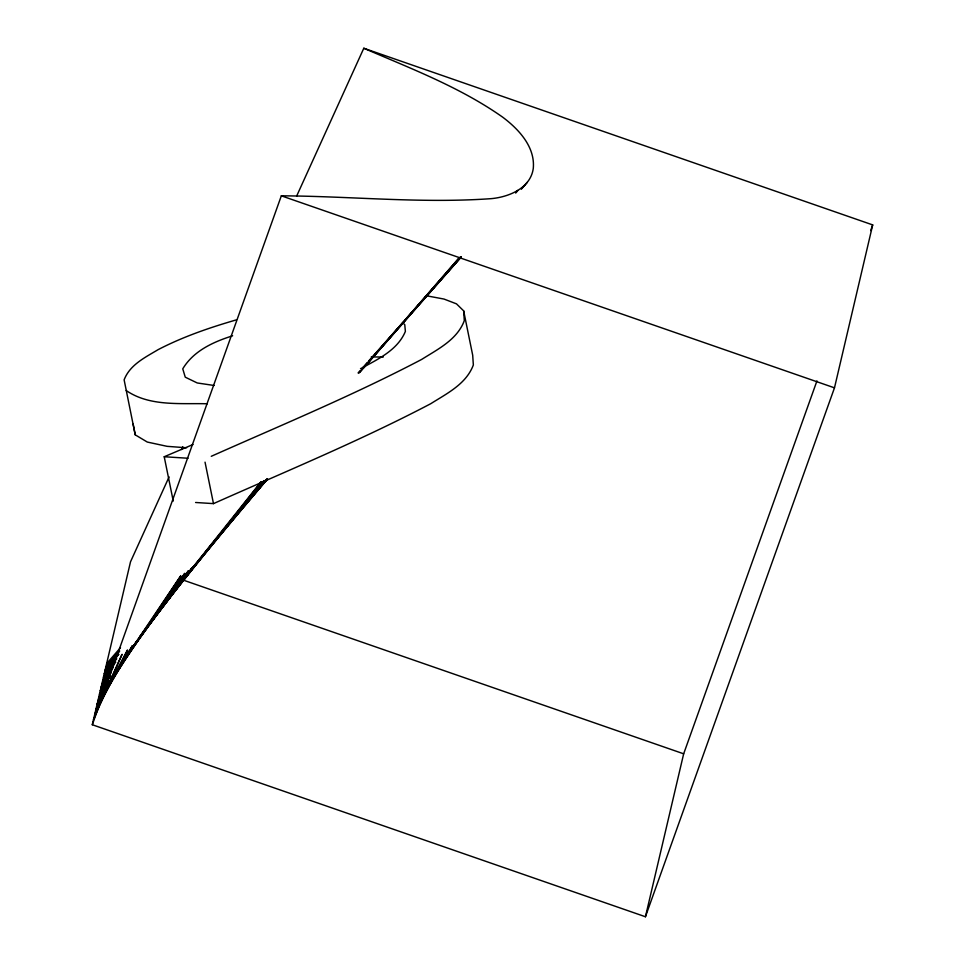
<?xml version="1.0" encoding="UTF-8"?>
<svg xmlns="http://www.w3.org/2000/svg" width="965" height="965" viewBox="0 0 965 965"><rect width="100%" height="100%" fill="white"/><g stroke="black" fill="none" stroke-linecap="round" stroke-linejoin="round"><path stroke-width="1.45" d="M296.617 196.148L363.805 48.25L872.698 224.905L834.484 387.834L645.44 916.75L92.302 724.739L130.516 561.799L169.092 476.891M645.44 916.75L683.666 753.81L816.957 380.885M92.302 724.739L281.334 195.823C351.332 196.197 421.524 203.651 491.45 198.633C509.025 196.944 530.593 188.163 533.283 168.393C535.298 146.813 518.615 129.105 502.608 117.115C460.172 87.248 411.162 68.66 363.805 48.25M870.671 230.575L872.698 224.905M93.496 719.649L122.06 654.318L106.512 688.54M181.529 449.509L182.771 446.771M105.269 691.278L94.691 714.558L127.537 650L108.55 685.681M102.917 696.248L95.885 709.456L132.41 645.669L113.979 676.296M104.763 691.603L97.079 704.366L105.004 691.76M106.596 689.227L136.74 641.303L117.308 671.133M105.969 688.54L97.875 700.976L104.51 690.964M114.461 675.934L180.817 575.779L128.84 652.835M105.378 687.635L98.671 697.574L105.499 687.731M123.822 660.289L125.486 657.804M118.285 669.276L184.822 573.282L133.954 645.332M108.948 680.747L99.467 694.185L107.392 683.184M128.779 652.666L132.229 647.78M125.896 657.527L188.452 570.749L140.347 636.225M108.285 679.879L100.264 690.795L108.333 679.975M130.758 649.915L191.733 568.168L140.335 636.418M110.577 675.922L100.662 689.094L110.649 675.91M133.339 645.959L136.065 642.352M140.601 636.369L193.265 566.865L150.359 622.956M140.311 636.08L148.526 625.344M142.374 633.631L194.713 565.538L167.789 599.892M155.715 615.296L165.932 602.269M153.121 618.999L261.262 481.897M112.965 667.659L102.652 680.602L112.085 668.914M173.905 591.171L180.467 582.932M187.958 573.512L261.081 481.728M155.498 615.091L161.155 608.083M168.706 598.722L264.024 480.57M115.788 662.074L103.448 677.213L113.979 664.402M190.756 570.062L203.096 554.923M204.99 552.595L262.89 481.547M178.139 586.406L265.279 480.474M116.765 658.757L104.244 673.823L114.859 661.134M205.364 552.137L264.108 481.439M177.584 586.153L179.514 583.849M181.444 581.533L267.329 478.881M214.713 540.677L216.655 538.386M219.562 534.936L226.353 526.902M266.147 479.822L228.295 524.598L237.173 514.249M207.475 549.76L266.979 479.653M235.351 516.046L237.318 513.754M239.284 511.462L265.773 480.582M223.458 530.219L225.412 527.927M239.139 511.969L242.082 508.555M244.036 506.275L246.98 502.849M248.934 500.57L267.558 478.905M358.847 373.105L459.521 257.426M106.633 663.63L120.468 647.708M248.584 500.232L267.317 478.676M359.631 372.49L459.437 257.619M363.95 367.653L461.017 256.943M364.191 366.76L460.727 257.028M364.239 366.917L460.872 257.486M521.643 188.67L524.622 185.28M358.075 372.924L360.21 370.536M363.057 367.315L367.05 362.816M369.04 360.572L396.965 329.101M398.967 326.858L402.948 322.37M405.939 318.993L461.282 256.69M521.329 189.056L527.336 182.301M360.512 368.714C377.508 359.45 397.508 350.331 405.384 331.417L404.757 324.698L402.972 322.889M211.275 456.3C281.804 424.914 353.311 395.312 421.705 359.402C437.869 349.173 457.217 339.728 464.31 320.645L463.658 310.863L456.481 303.854L444.033 299.066L427.531 295.978M195.593 502.488L213.482 503.621C286.267 471.209 360.126 440.752 430.728 403.72C446.892 393.503 466.252 384.058 473.345 364.975L472.693 355.192L463.658 310.863M173.242 501.064L164.219 456.747L193.024 444.515M232.637 335.808C213.374 341.863 193.555 350.826 182.759 368.835L185.256 377.182L197.27 382.972L214.146 385.481M236.473 319.837C209.598 327.642 182.988 336.725 158.103 349.656C145.136 357.424 129.817 364.818 124.123 379.86L135.233 434.841L147.295 442.054L167.138 446.337L186.583 447.784M207.318 403.768C180.226 403.032 149.647 406.675 126.198 390.523M371.284 356.905L383.262 357.038M164.219 456.747L188.054 458.254M281.334 195.823L834.484 387.834M183.133 580.062L683.666 753.81M205.038 462.151L213.482 503.621M133.146 424.178L135.233 434.841M110.191 675.464L101.06 687.394L110.239 675.452M111.144 672.159L101.856 684.004L111.18 672.183M118.623 654.354L105.04 670.422L118.695 654.33M119.576 651.013L105.836 667.032L119.551 651.073M517.747 190.515L515.78 192.783L517.747 190.515"/></g></svg>
